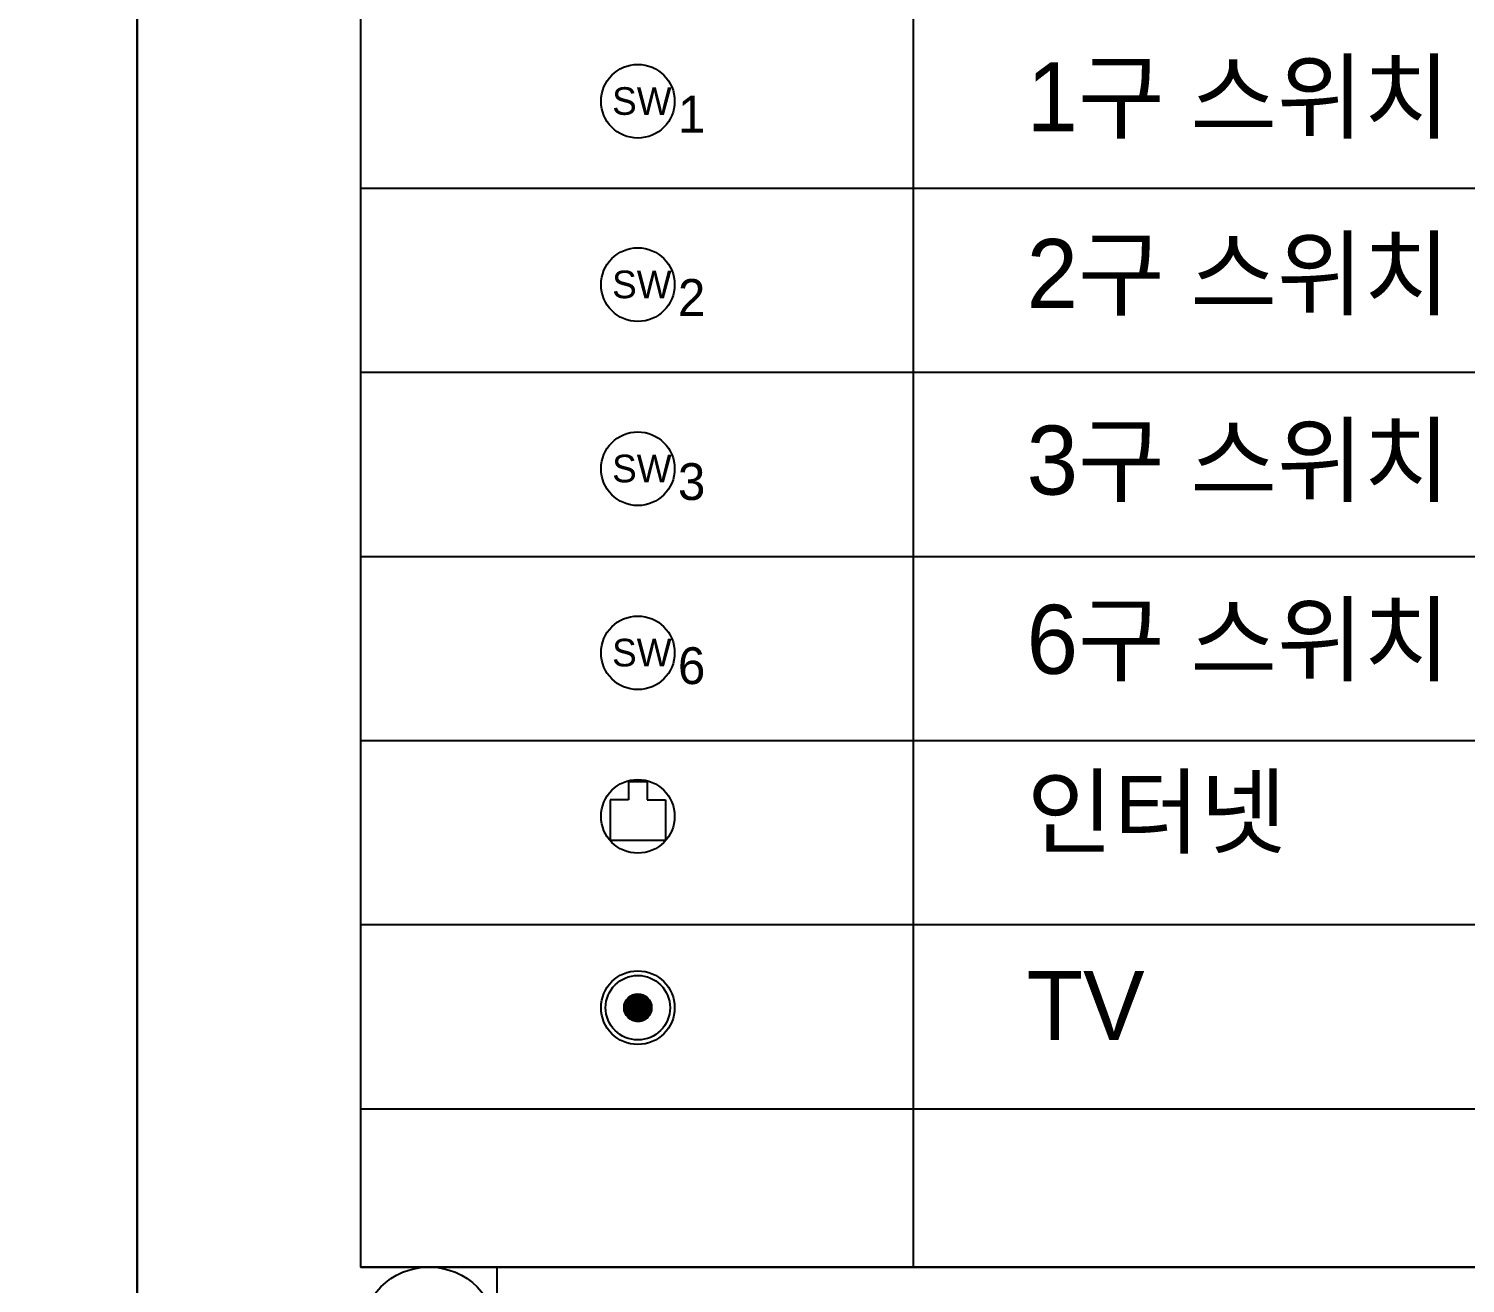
# Model space of a CAD drawing. Header units: millimetres. Extents: x 0 to 400063, y 963 to 238763.
# Drawn here: x 106853 to 109974, y 112075 to 114801 of the extents above; entities that cross this region are included whole.
import ezdxf

# ---------------------------------------------------------------- set-up
doc = ezdxf.new("R2010")
doc.units = ezdxf.units.MM
doc.header["$LTSCALE"] = 40
doc.layers.get('Defpoints').update_dxf_attribs({"color": 249})
for name, color, linetype in [('3TI-CE-LTEXT', 7, 'Continuous'), ('FORTXT', 6, 'Continuous'), ('전기', 7, 'Continuous')]:
    doc.layers.add(name, color=color, linetype=linetype)
doc.styles.add('마감재', font='stylu.ttf')
doc.styles.add('휴먼엑스포', font='stylu.ttf')

msp = doc.modelspace()

# ---------------------------------------------------------------- hatches: boundary and pattern name
at = {"layer": '전기'}
h = msp.add_hatch(dxfattribs=at)
h.set_pattern_fill('ANSI31', color=256)
h.set_pattern_definition([(45, (283614.73883, 217693.99677), (-0.08838834765, 0.08838834765), [])])
h.paths.add_polyline_path([(108146.5, 112673.8, 1), (108206.5, 112673.8, 1)])

# ---------------------------------------------------------------- linework, layer by layer
at = {"color": 6}
msp.add_line((107870.9, 111814.5), (107870.9, 112110.4), dxfattribs=at)
msp.add_circle((107722.9, 111962.5), 148, dxfattribs=at)
at = {"layer": '3TI-CE-LTEXT', "color": 3}
for p, q in [((108774.9, 116854.4), (108774.9, 112110.4)), ((107574.9, 114454.4), (112717.8, 114454.4)), ((107574.9, 114054.4), (112717.8, 114054.4)), ((107574.9, 113654.4), (112717.8, 113654.4)), ((107574.9, 113254.4), (112717.8, 113254.4)), ((107574.9, 112854.4), (112717.8, 112854.4)), ((107574.9, 112454.4), (112717.8, 112454.4))]:
    msp.add_line(p, q, dxfattribs=at)
msp.add_lwpolyline([(112717.8, 112110.4), (107574.9, 112110.4), (107574.9, 116854.4), (112717.8, 116854.4), (112717.8, 112110.4), (107574.9, 112110.4)], dxfattribs=at)
at = {"layer": 'Defpoints', "color": 9}
for points in [[(107088.3, 124894.5), (86729.9, 124894.5), (86729.9, 110534.2), (107088.3, 110534.2)], [(127446.6, 124894.5), (107088.3, 124894.5), (107088.3, 110534.2), (127446.6, 110534.2)]]:
    msp.add_lwpolyline(points, close=True, dxfattribs=at)
at = {"layer": 'Defpoints'}
msp.add_lwpolyline([(107574.9, 124629), (126959.9, 124629), (126959.9, 112110.4), (107574.9, 112110.4)], close=True, dxfattribs=at)
at = {"layer": 'FORTXT', "color": 6}
msp.add_line((107574.9, 112110.4), (126959.9, 112110.4), dxfattribs=at)
at = {"layer": '전기'}
for p, q in [((108156.5, 113165.5), (108196.5, 113165.5)), ((108156.5, 113165.5), (108156.5, 113125.5)), ((108196.5, 113165.5), (108196.5, 113125.5)), ((108156.5, 113125.5), (108116.5, 113125.5)), ((108116.5, 113125.5), (108116.5, 113037.5)), ((108196.5, 113125.5), (108236.5, 113125.5)), ((108236.5, 113125.5), (108236.5, 113037.5)), ((108116.5, 113037.5), (108236.5, 113037.5))]:
    msp.add_line(p, q, dxfattribs=at)
for centre, radius in [((108176.5, 114643.2), 80), ((108176.5, 114244.8), 80), ((108176.5, 113844.8), 80), ((108176.5, 113444.8), 80), ((108176.5, 113089.5), 80), ((108176.5, 112673.8), 80), ((108176.5, 112673.8), 70), ((108176.5, 112673.8), 30)]:
    msp.add_circle(centre, radius, dxfattribs=at)

# ---------------------------------------------------------------- texts
at = {"layer": '3TI-CE-LTEXT', "color": 0, "ltscale": 0.5, "char_height": 150, "width": 7369.825, "attachment_point": 4, "rotation": 360, "style": '마감재'}
for s, insert in [('1구 스위치', (109021.3, 114644.9)), ('2구 스위치', (109021.3, 114260.8)), ('3구 스위치', (109021.3, 113855.5)), ('6구 스위치', (109021.3, 113466.1)), ('인터넷', (109021.3, 113091.7)), ('TV', (109021.3, 112678.6))]:
    msp.add_mtext(s, dxfattribs=dict(at, insert=insert))
at = {"layer": '전기', "style": '휴먼엑스포'}
for s, height, p in [('SW', 60, (108120.6, 114613.7)), ('1', 80, (108263.6, 114575.3)), ('SW', 60, (108120.6, 114215.3)), ('2', 80, (108263.6, 114176.9)), ('SW', 60, (108120.6, 113815.3)), ('3', 80, (108263.6, 113776.9)), ('SW', 60, (108120.6, 113415.3)), ('6', 80, (108263.6, 113376.9))]:
    msp.add_text(s, height=height, dxfattribs=at).set_placement(p)

doc.saveas('drawing.dxf')
